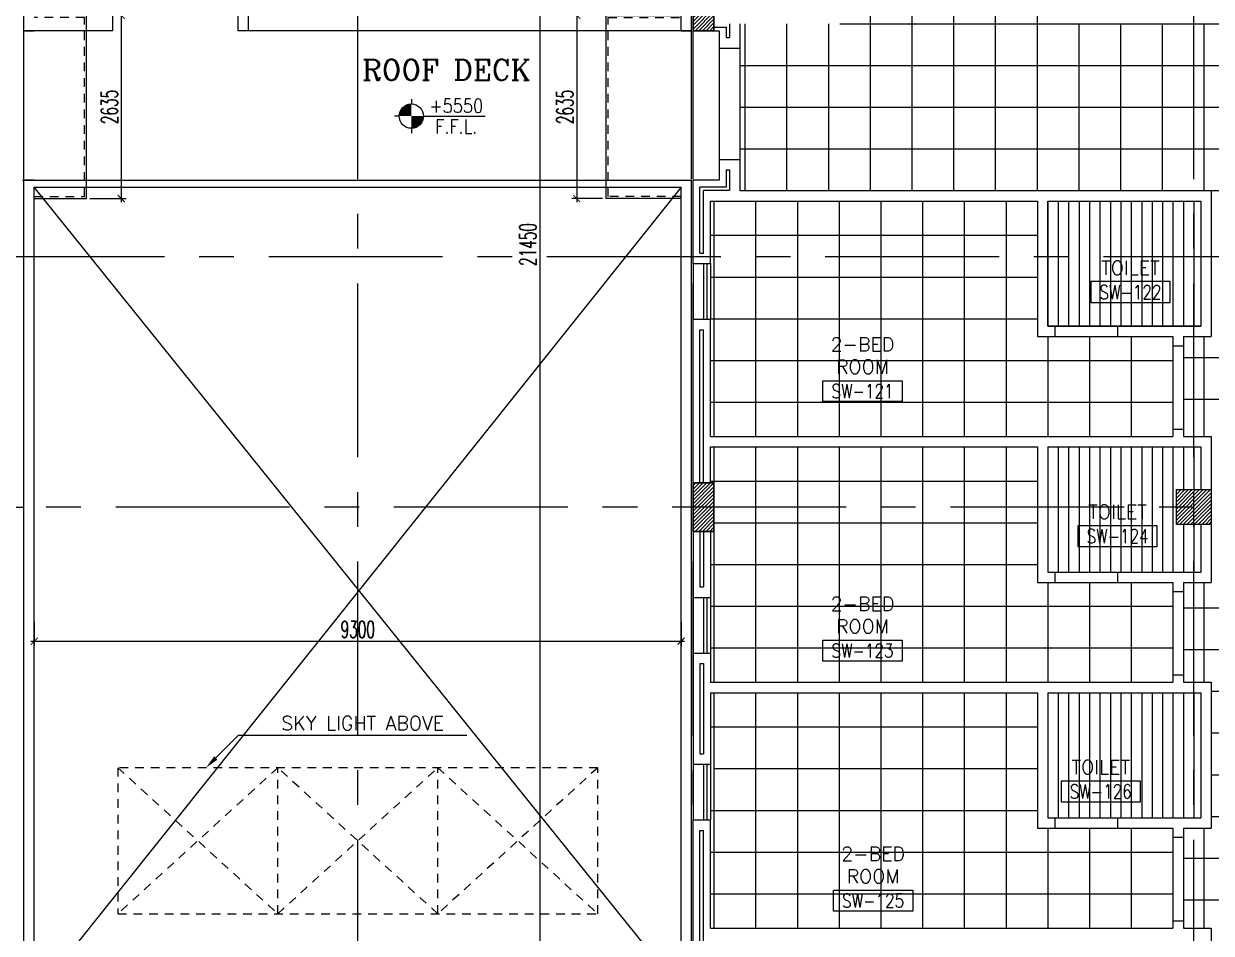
# Model space of a CAD drawing. Extents: x 276011.4 to 276105.3, y 57291.9 to 57371.4.
# Drawn here: x 276052.79 to 276069.87, y 57337.05 to 57350.13 of the extents above; entities that cross this region are included whole.
import ezdxf
from ezdxf.enums import TextEntityAlignment as Align

# ---------------------------------------------------------------- set-up
doc = ezdxf.new("R2010")
doc.units = 0
doc.header["$MEASUREMENT"] = 0
doc.header["$PDMODE"] = 34
doc.linetypes.add('CENTERX2', pattern=[4, 2.5, -0.5, 0.5, -0.5])
doc.linetypes.add('HIDDEN2', pattern=[0.1875, 0.125, -0.0625])
doc.layers.get('0').update_dxf_attribs({"color": 4, "linetype": 'CONTINUOUS'})
doc.layers.get('DEFPOINTS').update_dxf_attribs({"linetype": 'CONTINUOUS'})
for name, color, linetype in [('AXES', 11, 'CENTERX2'), ('CEILING', 4, 'CONTINUOUS'), ('COL', 5, 'CONTINUOUS'), ('DIM', 4, 'CONTINUOUS'), ('HAT', 11, 'CONTINUOUS'), ('HIDDEN', 9, 'HIDDEN2'), ('INSUL', 4, 'CONTINUOUS'), ('LEV-PL', 3, 'CONTINUOUS'), ('RM-BOX', 11, 'CONTINUOUS'), ('RM-IND', 11, 'CONTINUOUS'), ('RM-NAME', 11, 'CONTINUOUS'), ('RM-NO', 11, 'CONTINUOUS'), ('ROOF', 7, 'CONTINUOUS'), ('SHAFT', 3, 'CONTINUOUS'), ('STR', 5, 'CONTINUOUS'), ('WALL', 2, 'CONTINUOUS'), ('WIN', 3, 'CONTINUOUS')]:
    doc.layers.add(name, color=color, linetype=linetype)
doc.styles.add('ROMANC', font='romanc', dxfattribs={"height": 0.1})
doc.styles.add('ROMANS', font='ROMANS.shx', dxfattribs={"width": 0.6})
doc.styles.add('S', font='ROMANS.SHX')
doc.dimstyles.new('STANDARD_IN', dxfattribs={"dimtxt": 0.24, "dimasz": 0.1, "dimexe": 0.07, "dimexo": 0.05, "dimgap": 0.05, "dimtad": 1, "dimdec": 0, "dimlfac": 1000, "dimzin": 0, "dimtxsty": 'ROMANS', "dimblk": 'ARCHTICK', "dimcen": 0.05, "dimdle": 0.05, "dimclrd": 4, "dimclre": 4, "dimclrt": 2, "dimazin": 3, "dimtfac": 1, "dimtdec": 0, "dimtmove": 0, "dimatfit": 3, "dimtolj": 1, "dimtzin": 0})

# ---------------------------------------------------------------- blocks, each defined once
blk = doc.blocks.new('*X49')
at = {"color": 0}
for p, q in [((227929, 162698), (228420, 163190)), ((227929, 162751), (228367, 163190)), ((227929, 162804), (228314, 163190)), ((227929, 162857), (228261, 163190)), ((227929, 162910), (228208, 163190)), ((227929, 162963), (228155, 163190)), ((227929, 163016), (228102, 163190)), ((227929, 163069), (228049, 163190)), ((227929, 163122), (227996, 163190)), ((227929, 163175), (227943, 163190)), ((227973, 162690), (228429, 163145)), ((228026, 162690), (228429, 163092)), ((228079, 162690), (228429, 163039)), ((228132, 162690), (228429, 162986)), ((228185, 162690), (228429, 162933)), ((228239, 162690), (228429, 162880)), ((228292, 162690), (228429, 162827)), ((228345, 162690), (228429, 162774)), ((228398, 162690), (228429, 162721))]:
    blk.add_line(p, q, dxfattribs=at)
blk = doc.blocks.new('COL50')
at = {"layer": 'COL'}
blk.add_lwpolyline([(-250, 250), (-250, -250), (250, -250), (250, 250)], close=True, dxfattribs=at)
blk = doc.blocks.new('LEV1')
at = {"layer": 'LEV-PL'}
for p, q in [((0, 245), (0, 175)), ((-175, 0), (-245, 0)), ((175, 0), (1061, 0)), ((0, -175), (0, -245))]:
    blk.add_line(p, q, dxfattribs=at)
at = {"layer": 'LEV-PL', "const_width": 175}
for points in [[(-88, 0, -0.414214), (0, 88, -1)], [(88, 0, -0.414214), (0, -88, -1)]]:
    blk.add_lwpolyline(points, format="xyb", dxfattribs=at)
at = {"layer": 'LEV-PL'}
blk.add_circle((0, 0), 175, dxfattribs=at)
at = {"layer": 'LEV-PL', "color": 4, "style": 'S', "width": 0.85}
for tag, p in [('+0000', (646, 50)), ('F.F.L.', (646, -250))]:
    blk.add_attdef(tag, text='', height=200, dxfattribs=at).set_placement(p, align=Align.CENTER)
blk = doc.blocks.new('RM1')
at = {"layer": 'RM-BOX'}
blk.add_lwpolyline([(570, -200), (-570, -200), (-570, -500), (570, -500)], close=True, dxfattribs=at)
at = {"layer": 'RM-NAME', "style": 'ROMANS'}
blk.add_attdef('ROOMNAME1', text='', height=200, dxfattribs=at).set_placement((0, 324), align=Align.MIDDLE)
blk = doc.blocks.new('C11')
at = {"layer": 'HAT'}
h = blk.add_hatch(dxfattribs=at)
h.set_pattern_fill('ANSI31', color=256, scale=300, style=0)
h.set_pattern_definition([(45, (-248556.182, -75061.005), (-26.5165043, 26.5165043), [])])
h.paths.add_polyline_path([(300, 700), (0, 700), (0, 350), (300, 350)])
h.paths.add_polyline_path([(300, 350), (0, 350), (0, 0), (300, 0)])
at = {"layer": 'COL'}
blk.add_lwpolyline([(300, 700), (300, 0), (0, 0), (0, 700)], close=True, dxfattribs=at)
blk = doc.blocks.new('_ARCHTICK')
at = {"color": 0, "linetype": 'BYBLOCK', "const_width": 0.15}
blk.add_lwpolyline([(-0.5, -0.5), (0.5, 0.5)], dxfattribs=at)
blk = doc.blocks.new('*D197')
at = {"layer": 'DEFPOINTS', "color": 0, "linetype": 'BYBLOCK', "ltscale": 0.3}
for p in [(276053.695, 57350.254), (276053.695, 57347.619), (276054.195, 57347.619)]:
    blk.add_point(p, dxfattribs=at)
at = {"layer": 'DIM', "color": 4, "linetype": 'BYBLOCK', "ltscale": 0.3}
for p, q in [((276053.745, 57350.254), (276054.265, 57350.254)), ((276054.195, 57350.304), (276054.195, 57347.569)), ((276053.745, 57347.619), (276054.265, 57347.619))]:
    blk.add_line(p, q, dxfattribs=at)
at = {"layer": 'DIM', "color": 4, "linetype": 'BYBLOCK', "ltscale": 0.3, "xscale": 0.1, "yscale": 0.1, "zscale": 0.1}
for p, rotation in [((276054.195, 57350.254), 90), ((276054.195, 57347.619), 270)]:
    blk.add_blockref('_ARCHTICK', p, dxfattribs=dict(at, rotation=rotation))
at = {"layer": 'DIM', "color": 2, "linetype": 'BYBLOCK', "ltscale": 0.3, "insert": (276054.025, 57348.936), "char_height": 0.24, "attachment_point": 5, "rotation": 90, "style": 'ROMANS'}
blk.add_mtext('\\A1;2635', dxfattribs=at)
blk = doc.blocks.new('*D196')
at = {"layer": 'DEFPOINTS', "color": 0, "linetype": 'BYBLOCK', "ltscale": 0.3}
for p in [(276061.165, 57350.254), (276060.744, 57347.619), (276061.165, 57347.619)]:
    blk.add_point(p, dxfattribs=at)
at = {"layer": 'DIM', "color": 4, "linetype": 'BYBLOCK', "ltscale": 0.3}
for p, q in [((276061.115, 57350.254), (276060.674, 57350.254)), ((276060.744, 57350.304), (276060.744, 57347.569)), ((276061.115, 57347.619), (276060.674, 57347.619))]:
    blk.add_line(p, q, dxfattribs=at)
at = {"layer": 'DIM', "color": 4, "linetype": 'BYBLOCK', "ltscale": 0.3, "xscale": 0.1, "yscale": 0.1, "zscale": 0.1}
for p, rotation in [((276060.744, 57350.254), 90), ((276060.744, 57347.619), 270)]:
    blk.add_blockref('_ARCHTICK', p, dxfattribs=dict(at, rotation=rotation))
at = {"layer": 'DIM', "color": 2, "linetype": 'BYBLOCK', "ltscale": 0.3, "insert": (276060.574, 57348.936), "char_height": 0.24, "attachment_point": 5, "rotation": 90, "style": 'ROMANS'}
blk.add_mtext('\\A1;2635', dxfattribs=at)
blk = doc.blocks.new('*D195')
at = {"layer": 'DEFPOINTS', "color": 0, "linetype": 'BYBLOCK', "ltscale": 0.3}
for p in [(276060.769, 57357.683), (276058.07, 57336.233), (276060.212, 57336.233)]:
    blk.add_point(p, dxfattribs=at)
at = {"layer": 'DIM', "color": 4, "linetype": 'BYBLOCK', "ltscale": 0.3}
for p, q in [((276060.719, 57357.683), (276060.142, 57357.683)), ((276060.212, 57357.733), (276060.212, 57336.183)), ((276058.12, 57336.233), (276060.282, 57336.233))]:
    blk.add_line(p, q, dxfattribs=at)
at = {"layer": 'DIM', "color": 4, "linetype": 'BYBLOCK', "ltscale": 0.3, "xscale": 0.1, "yscale": 0.1, "zscale": 0.1}
for p, rotation in [((276060.212, 57357.683), 90), ((276060.212, 57336.233), 270)]:
    blk.add_blockref('_ARCHTICK', p, dxfattribs=dict(at, rotation=rotation))
at = {"layer": 'DIM', "color": 2, "linetype": 'BYBLOCK', "ltscale": 0.3, "insert": (276060.042, 57346.958), "char_height": 0.24, "attachment_point": 5, "rotation": 90, "style": 'ROMANS'}
blk.add_mtext('\\A1;21450', dxfattribs=at)
blk = doc.blocks.new('*D194')
at = {"layer": 'DEFPOINTS', "color": 0, "linetype": 'BYBLOCK', "ltscale": 0.3}
for p in [(276052.945, 57341.575), (276062.245, 57341.575), (276062.245, 57341.253)]:
    blk.add_point(p, dxfattribs=at)
at = {"layer": 'DIM', "color": 4, "linetype": 'BYBLOCK', "ltscale": 0.3}
for p, q in [((276052.945, 57341.525), (276052.945, 57341.183)), ((276062.245, 57341.525), (276062.245, 57341.183)), ((276052.895, 57341.253), (276062.295, 57341.253))]:
    blk.add_line(p, q, dxfattribs=at)
at = {"layer": 'DIM', "color": 4, "linetype": 'BYBLOCK', "ltscale": 0.3, "xscale": 0.1, "yscale": 0.1, "zscale": 0.1, "rotation": 180}
blk.add_blockref('_ARCHTICK', (276052.945, 57341.253), dxfattribs=at)
at = {"layer": 'DIM', "color": 4, "linetype": 'BYBLOCK', "ltscale": 0.3, "xscale": 0.1, "yscale": 0.1, "zscale": 0.1}
blk.add_blockref('_ARCHTICK', (276062.245, 57341.253), dxfattribs=at)
at = {"layer": 'DIM', "color": 2, "linetype": 'BYBLOCK', "ltscale": 0.3, "insert": (276057.595, 57341.423), "char_height": 0.24, "attachment_point": 5, "style": 'ROMANS'}
blk.add_mtext('\\A1;9300', dxfattribs=at)

msp = doc.modelspace()

# ---------------------------------------------------------------- hatches: boundary and pattern name
at = {"layer": 'HAT'}
h = msp.add_hatch(dxfattribs=at)
h.set_pattern_fill('ANSI31', color=256, scale=0.3, style=0)
h.set_pattern_definition([(45, (275813.859317, 57274.97192), (-0.0265165043, 0.0265165043), [])])
h.paths.add_polyline_path([(276062.7155, 57350.7329), (276062.4155, 57350.7329), (276062.4155, 57350.3829), (276062.7155, 57350.3829)])
h.paths.add_polyline_path([(276062.7155, 57350.3829), (276062.4155, 57350.3829), (276062.4155, 57350.0329), (276062.7155, 57350.0329)])

# ---------------------------------------------------------------- linework, layer by layer
at = {"layer": 'AXES'}
for p, q in [((276057.5955, 57291.8986), (276057.5955, 57370.7113)), ((276069.6155, 57291.8986), (276069.6155, 57370.7113)), ((276052.7955, 57291.8986), (276052.7955, 57370.3613)), ((276062.3955, 57291.8986), (276062.3955, 57370.3613)), ((276062.4155, 57291.8986), (276062.4155, 57370.3613)), ((276094.8155, 57346.7829), (276052.5255, 57346.7829)), ((276036.5755, 57343.1829), (276052.7955, 57343.1829)), ((276104.6155, 57343.1829), (276052.5255, 57343.1829))]:
    msp.add_line(p, q, dxfattribs=at)
at = {"layer": 'CEILING', "linetype": 'BYBLOCK', "ltscale": 0.3}
for p, q in [((276064.9655, 57347.7329), (276064.9655, 57350.5329)), ((276065.5655, 57347.7329), (276065.5655, 57350.5329)), ((276066.1655, 57347.7329), (276066.1655, 57350.5329)), ((276066.7655, 57347.7329), (276066.7655, 57350.5329)), ((276067.3655, 57347.7329), (276067.3655, 57350.5329)), ((276063.1655, 57347.7329), (276063.1655, 57350.1329)), ((276063.7655, 57347.7329), (276063.7655, 57350.1329)), ((276064.3655, 57347.7329), (276064.3655, 57350.1329)), ((276064.528, 57350.1329), (276094.5655, 57350.1329)), ((276067.9655, 57347.7329), (276067.9655, 57350.1329)), ((276068.5655, 57347.7329), (276068.5655, 57350.1329)), ((276069.1655, 57347.7329), (276069.1655, 57350.1329)), ((276069.7655, 57347.7329), (276069.7655, 57350.1329)), ((276063.0905, 57349.5329), (276094.5655, 57349.5329)), ((276063.0905, 57348.9329), (276094.5655, 57348.9329)), ((276063.0905, 57348.3329), (276094.5655, 57348.3329)), ((276062.7155, 57347.5829), (276062.7155, 57344.1979)), ((276063.0905, 57347.7329), (276094.5655, 57347.7329)), ((276063.3155, 57347.5829), (276063.3155, 57344.1979)), ((276063.9155, 57347.5829), (276063.9155, 57344.1979)), ((276064.5155, 57347.5829), (276064.5155, 57344.1979)), ((276065.1155, 57347.5829), (276065.1155, 57344.1979)), ((276065.7155, 57347.5829), (276065.7155, 57344.1979)), ((276066.3155, 57347.5829), (276066.3155, 57344.1979)), ((276066.9155, 57347.5829), (276066.9155, 57344.1979)), ((276067.6655, 57347.5829), (276067.6655, 57345.7829)), ((276067.8155, 57347.5829), (276067.8155, 57345.7829)), ((276067.9655, 57347.5829), (276067.9655, 57345.7829)), ((276068.1155, 57347.5829), (276068.1155, 57345.7829)), ((276068.2655, 57347.5829), (276068.2655, 57345.7829)), ((276068.4155, 57347.5829), (276068.4155, 57345.7829)), ((276068.5655, 57347.5829), (276068.5655, 57345.7829)), ((276068.7155, 57347.5829), (276068.7155, 57345.7829)), ((276068.8655, 57347.5829), (276068.8655, 57345.7829)), ((276069.0155, 57347.5829), (276069.0155, 57345.7829)), ((276069.1655, 57347.5829), (276069.1655, 57345.7829)), ((276069.3155, 57347.5829), (276069.3155, 57345.7829)), ((276069.4655, 57347.5829), (276069.4655, 57345.7829)), ((276069.6155, 57347.5829), (276069.6155, 57345.7829)), ((276062.6655, 57347.0904), (276067.3655, 57347.0904)), ((276062.6655, 57346.4904), (276067.3655, 57346.4904)), ((276062.6655, 57345.8904), (276067.3655, 57345.8904)), ((276067.5155, 57345.6329), (276067.5155, 57344.1979)), ((276068.1155, 57345.6329), (276068.1155, 57344.1979)), ((276068.7155, 57345.6329), (276068.7155, 57344.1979)), ((276069.7655, 57344.1979), (276069.7655, 57345.6329)), ((276062.6655, 57345.2904), (276069.3155, 57345.2904)), ((276069.4655, 57345.3329), (276072.2655, 57345.3329)), ((276062.6655, 57344.6904), (276069.3155, 57344.6904)), ((276069.4655, 57344.7329), (276072.2655, 57344.7329)), ((276062.7155, 57344.0479), (276062.7155, 57340.6629)), ((276063.3155, 57344.0479), (276063.3155, 57340.6629)), ((276063.9155, 57344.0479), (276063.9155, 57340.6629)), ((276064.5155, 57344.0479), (276064.5155, 57340.6629)), ((276065.1155, 57344.0479), (276065.1155, 57340.6629)), ((276065.7155, 57344.0479), (276065.7155, 57340.6629)), ((276066.3155, 57344.0479), (276066.3155, 57340.6629)), ((276066.9155, 57344.0479), (276066.9155, 57340.6629)), ((276067.6655, 57344.0479), (276067.6655, 57342.2479)), ((276067.8155, 57344.0479), (276067.8155, 57342.2479)), ((276067.9655, 57344.0479), (276067.9655, 57342.2479)), ((276068.1155, 57344.0479), (276068.1155, 57342.2479)), ((276068.2655, 57344.0479), (276068.2655, 57342.2479)), ((276068.4155, 57344.0479), (276068.4155, 57342.2479)), ((276068.5655, 57344.0479), (276068.5655, 57342.2479)), ((276068.7155, 57344.0479), (276068.7155, 57342.2479)), ((276068.8655, 57344.0479), (276068.8655, 57342.2479)), ((276069.0155, 57344.0479), (276069.0155, 57342.2479)), ((276069.1655, 57344.0479), (276069.1655, 57342.2479)), ((276069.3155, 57344.0479), (276069.3155, 57342.2479)), ((276069.4655, 57344.0479), (276069.4655, 57343.4329)), ((276069.6155, 57344.0479), (276069.6155, 57343.4329)), ((276062.6655, 57343.5554), (276067.3655, 57343.5554)), ((276062.7155, 57342.9554), (276067.3655, 57342.9554)), ((276069.4655, 57342.9329), (276069.4655, 57342.2479)), ((276069.6155, 57342.9329), (276069.6155, 57342.2479)), ((276062.6655, 57342.3554), (276067.3655, 57342.3554)), ((276067.5155, 57342.0979), (276067.5155, 57340.6629)), ((276068.1155, 57342.0979), (276068.1155, 57340.6629)), ((276068.7155, 57342.0979), (276068.7155, 57340.6629)), ((276069.7655, 57340.6629), (276069.7655, 57342.0979)), ((276062.6655, 57341.7554), (276069.3155, 57341.7554)), ((276069.4655, 57341.7329), (276072.2655, 57341.7329)), ((276062.6655, 57341.1554), (276069.3155, 57341.1554)), ((276069.4655, 57341.1329), (276072.2655, 57341.1329)), ((276062.7155, 57340.5129), (276062.7155, 57337.1279)), ((276063.3155, 57340.5129), (276063.3155, 57337.1279)), ((276063.9155, 57340.5129), (276063.9155, 57337.1279)), ((276064.5155, 57340.5129), (276064.5155, 57337.1279)), ((276065.1155, 57340.5129), (276065.1155, 57337.1279)), ((276065.7155, 57340.5129), (276065.7155, 57337.1279)), ((276066.3155, 57340.5129), (276066.3155, 57337.1279)), ((276066.9155, 57340.5129), (276066.9155, 57337.1279)), ((276067.6655, 57340.5129), (276067.6655, 57338.7129)), ((276067.8155, 57340.5129), (276067.8155, 57338.7129)), ((276067.9655, 57340.5129), (276067.9655, 57338.7129)), ((276068.1155, 57340.5129), (276068.1155, 57338.7129)), ((276068.2655, 57340.5129), (276068.2655, 57338.7129)), ((276068.4155, 57340.5129), (276068.4155, 57338.7129)), ((276068.5655, 57340.5129), (276068.5655, 57338.7129)), ((276068.7155, 57340.5129), (276068.7155, 57338.7129)), ((276068.8655, 57340.5129), (276068.8655, 57338.7129)), ((276069.0155, 57340.5129), (276069.0155, 57338.7129)), ((276069.1655, 57340.5129), (276069.1655, 57338.7129)), ((276069.3155, 57340.5129), (276069.3155, 57338.7129)), ((276069.4655, 57340.5129), (276069.4655, 57338.7129)), ((276069.6155, 57340.5129), (276069.6155, 57338.7129)), ((276069.8655, 57340.5329), (276072.2655, 57340.5329)), ((276062.6655, 57340.0204), (276067.3655, 57340.0204)), ((276069.8655, 57339.9329), (276072.2655, 57339.9329)), ((276062.7155, 57339.4204), (276067.3655, 57339.4204)), ((276069.8655, 57339.3329), (276087.3655, 57339.3329)), ((276062.6655, 57338.8204), (276067.3655, 57338.8204)), ((276069.8655, 57338.7329), (276087.3655, 57338.7329)), ((276067.5155, 57338.5629), (276067.5155, 57337.1279)), ((276068.1155, 57338.5629), (276068.1155, 57337.1279)), ((276068.7155, 57338.5629), (276068.7155, 57337.1279)), ((276069.7655, 57337.1279), (276069.7655, 57338.5629)), ((276062.6655, 57338.2204), (276069.3155, 57338.2204)), ((276069.4655, 57338.1329), (276087.7655, 57338.1329)), ((276062.6655, 57337.6204), (276069.3155, 57337.6204)), ((276069.4655, 57337.5329), (276087.7655, 57337.5329))]:
    msp.add_line(p, q, dxfattribs=at)
msp.add_lwpolyline([(276067.5155, 57347.5829), (276069.7155, 57347.5829), (276069.7155, 57345.7829), (276067.5155, 57345.7829)], close=True, dxfattribs=at)
at = {"layer": 'COL'}
msp.add_lwpolyline([(276062.7155, 57350.7329), (276062.7155, 57350.0329), (276062.4155, 57350.0329), (276062.4155, 57350.7329)], close=True, dxfattribs=at)
at = {"layer": 'HIDDEN'}
for p, q in [((276061.0455, 57339.4329), (276054.1455, 57339.4329)), ((276054.1455, 57339.4329), (276054.1455, 57337.3329)), ((276056.4455, 57339.4329), (276054.1455, 57337.3329)), ((276054.1455, 57339.4329), (276056.4455, 57337.3329)), ((276058.7455, 57337.3329), (276056.4455, 57339.4329)), ((276056.4455, 57337.3329), (276058.7455, 57339.4329)), ((276056.4455, 57337.3329), (276056.4455, 57339.4329)), ((276056.4455, 57337.3329), (276056.4455, 57339.4329)), ((276061.0455, 57339.4329), (276058.7455, 57337.3329)), ((276058.7455, 57339.4329), (276061.0455, 57337.3329)), ((276058.7455, 57337.3329), (276058.7455, 57339.4329)), ((276058.7455, 57337.3329), (276058.7455, 57339.4329)), ((276061.0455, 57337.3329), (276061.0455, 57339.4329)), ((276054.1455, 57337.3329), (276061.0455, 57337.3329))]:
    msp.add_line(p, q, dxfattribs=at)
at = {"layer": 'INSUL'}
for p, q in [((276062.7155, 57350.0829), (276062.8905, 57350.0829)), ((276062.8905, 57350.0829), (276062.8905, 57349.9329)), ((276062.9405, 57350.1329), (276062.9405, 57349.9329)), ((276062.8905, 57349.9329), (276062.9405, 57349.9329)), ((276062.8905, 57348.0329), (276062.8905, 57347.7829)), ((276062.8905, 57348.0329), (276062.9405, 57348.0329)), ((276062.9405, 57348.0329), (276062.9405, 57347.7329)), ((276062.8905, 57347.7829), (276062.5155, 57347.7829)), ((276062.5155, 57346.8329), (276062.5155, 57347.7829)), ((276062.9405, 57347.7329), (276062.5655, 57347.7329)), ((276062.5655, 57346.8329), (276062.5655, 57347.7329)), ((276062.5155, 57346.8329), (276062.5655, 57346.8329)), ((276062.5155, 57345.7329), (276062.5655, 57345.7329)), ((276062.5155, 57343.5329), (276062.5155, 57345.7329)), ((276062.5655, 57343.5329), (276062.5655, 57345.7329)), ((276062.5155, 57342.8329), (276062.5155, 57342.0329)), ((276062.5655, 57342.8329), (276062.5655, 57342.0329)), ((276062.5155, 57342.0329), (276062.5655, 57342.0329)), ((276062.5155, 57340.9329), (276062.5655, 57340.9329)), ((276062.5155, 57340.9329), (276062.5155, 57339.6329)), ((276062.5655, 57340.9329), (276062.5655, 57339.6329)), ((276062.5155, 57339.6329), (276062.5655, 57339.6329)), ((276062.5155, 57338.5329), (276062.5655, 57338.5329)), ((276062.5155, 57336.2329), (276062.5155, 57338.5329)), ((276062.5655, 57336.2329), (276062.5655, 57338.5329))]:
    msp.add_line(p, q, dxfattribs=at)
at = {"layer": 'RM-IND'}
for p, q in [((276055.5546, 57339.574), (276055.883, 57339.9008)), ((276055.883, 57339.9008), (276056.396, 57339.9008)), ((276056.396, 57339.9008), (276059.1626, 57339.9008))]:
    msp.add_line(p, q, dxfattribs=at)
msp.add_solid([(276055.5781, 57339.5504), (276055.531, 57339.5976), (276055.4128, 57339.4329)], dxfattribs=at)
at = {"layer": 'ROOF'}
for p, q in [((276054.0705, 57364.7079), (276054.0705, 57350.0329)), ((276055.8705, 57364.7079), (276055.8705, 57350.0329)), ((276056.0205, 57364.7079), (276056.0205, 57350.0329)), ((276062.2455, 57350.0329), (276062.2455, 57357.6829)), ((276062.3955, 57350.0329), (276062.3955, 57357.6329)), ((276052.7955, 57350.0329), (276052.7955, 57357.4829)), ((276052.7955, 57350.0329), (276052.9455, 57350.0329)), ((276054.0705, 57350.0329), (276052.7955, 57350.0329)), ((276062.3955, 57350.0329), (276055.8705, 57350.0329)), ((276062.2455, 57350.0329), (276062.3955, 57350.0329)), ((276052.7755, 57347.8829), (276062.3955, 57347.8829)), ((276052.7955, 57336.2329), (276052.7955, 57347.8829)), ((276052.9455, 57347.8829), (276052.7955, 57347.8829)), ((276052.9455, 57336.3329), (276052.9455, 57347.7829)), ((276052.9455, 57347.7829), (276062.2455, 57347.7829)), ((276062.2455, 57336.2329), (276062.2455, 57347.7829)), ((276062.3955, 57336.2329), (276062.3955, 57347.8829))]:
    msp.add_line(p, q, dxfattribs=at)
at = {"layer": 'SHAFT'}
for p, q in [((276062.2455, 57336.2329), (276052.9455, 57347.7829)), ((276062.2455, 57347.7829), (276053.0955, 57336.3329))]:
    msp.add_line(p, q, dxfattribs=at)
at = {"layer": 'STR'}
for points in [[(276052.9441, 57347.6188), (276053.6955, 57347.6188), (276053.6955, 57350.2538), (276052.9441, 57350.2538)], [(276062.2441, 57347.6188), (276061.1655, 57347.6188), (276061.1655, 57350.2538), (276062.2441, 57350.2538)]]:
    msp.add_lwpolyline(points, dxfattribs=at)
at = {"layer": 'STR', "linetype": 'HIDDEN2'}
for points in [[(276052.9441, 57347.6488), (276053.6655, 57347.6488), (276053.6655, 57350.2238), (276052.9441, 57350.2238)], [(276062.2441, 57347.6488), (276061.1955, 57347.6488), (276061.1955, 57350.2238), (276062.2441, 57350.2238)]]:
    msp.add_lwpolyline(points, dxfattribs=at)
at = {"layer": 'WALL'}
for p, q in [((276062.4155, 57350.1329), (276062.4155, 57350.0329)), ((276062.4155, 57350.0329), (276062.7905, 57350.0329)), ((276062.7905, 57350.0329), (276062.7905, 57349.7829)), ((276063.0905, 57350.1329), (276063.0905, 57349.7829)), ((276062.7905, 57349.7829), (276062.7905, 57347.8829)), ((276062.7905, 57349.7829), (276063.0905, 57349.7829)), ((276063.0905, 57349.7829), (276063.0905, 57347.7329)), ((276062.7905, 57348.1829), (276063.0905, 57348.1829)), ((276062.7905, 57347.8829), (276062.4155, 57347.8829)), ((276062.4155, 57346.6829), (276062.4155, 57347.8829)), ((276062.6655, 57346.6829), (276062.6655, 57347.5829)), ((276062.6655, 57347.5829), (276067.3655, 57347.5829)), ((276063.0905, 57347.7329), (276069.8655, 57347.7329)), ((276067.5155, 57347.5829), (276069.7155, 57347.5829)), ((276062.4155, 57346.6829), (276062.6655, 57346.6829)), ((276062.4155, 57345.8829), (276062.6655, 57345.8829)), ((276062.4155, 57343.5329), (276062.4155, 57345.8829)), ((276062.6655, 57344.1979), (276062.6655, 57345.8829)), ((276067.5155, 57345.7829), (276067.6155, 57345.7829)), ((276067.6155, 57345.7829), (276069.7155, 57345.7829)), ((276067.3655, 57345.6329), (276067.6155, 57345.6329)), ((276067.6155, 57345.6329), (276069.3155, 57345.6329)), ((276069.4655, 57345.6329), (276069.8655, 57345.6329)), ((276062.6655, 57344.1979), (276069.3155, 57344.1979)), ((276069.4655, 57344.1979), (276069.8655, 57344.1979)), ((276062.6655, 57343.5329), (276062.6655, 57344.0479)), ((276062.6655, 57344.0479), (276067.3655, 57344.0479)), ((276067.5155, 57344.0479), (276069.7155, 57344.0479)), ((276062.4155, 57342.8329), (276062.4155, 57341.8829)), ((276062.6655, 57342.8329), (276062.6655, 57341.8829)), ((276067.5155, 57342.2479), (276067.6155, 57342.2479)), ((276067.6155, 57342.2479), (276069.7155, 57342.2479)), ((276067.3655, 57342.0979), (276067.6155, 57342.0979)), ((276067.6155, 57342.0979), (276069.3155, 57342.0979)), ((276069.4655, 57342.0979), (276069.8655, 57342.0979)), ((276062.4155, 57341.8829), (276062.6655, 57341.8829)), ((276062.4155, 57341.0829), (276062.6655, 57341.0829)), ((276062.4155, 57341.0829), (276062.4155, 57339.4829)), ((276062.6655, 57341.0829), (276062.6655, 57340.6629)), ((276062.6655, 57340.6629), (276069.3155, 57340.6629)), ((276069.4655, 57340.6629), (276069.8655, 57340.6629)), ((276062.6655, 57340.5129), (276067.3655, 57340.5129)), ((276062.6655, 57340.5129), (276062.6655, 57339.4829)), ((276067.5155, 57340.5129), (276069.7155, 57340.5129)), ((276062.4155, 57339.4829), (276062.6655, 57339.4829)), ((276067.5155, 57338.7129), (276067.6155, 57338.7129)), ((276067.6155, 57338.7129), (276069.7155, 57338.7129)), ((276062.4155, 57338.6829), (276062.6655, 57338.6829)), ((276062.4155, 57336.2329), (276062.4155, 57338.6829)), ((276062.6655, 57337.1279), (276062.6655, 57338.6829)), ((276067.3655, 57338.5629), (276067.6155, 57338.5629)), ((276067.6155, 57338.5629), (276069.3155, 57338.5629)), ((276069.4655, 57338.5629), (276069.8655, 57338.5629)), ((276062.6655, 57337.1279), (276069.3155, 57337.1279)), ((276069.4655, 57337.1279), (276069.8655, 57337.1279))]:
    msp.add_line(p, q, dxfattribs=at)
at = {"layer": 'WALL', "linetype": 'BYBLOCK'}
for p, q in [((276067.3655, 57347.5829), (276067.3655, 57345.6329)), ((276067.5155, 57347.5829), (276067.5155, 57345.7829)), ((276069.7155, 57347.5829), (276069.7155, 57345.7829)), ((276069.8655, 57347.7329), (276069.8655, 57345.6329)), ((276067.6155, 57345.7829), (276067.6155, 57345.6329)), ((276068.5155, 57345.7829), (276068.5155, 57345.6329)), ((276069.3155, 57345.6329), (276069.3155, 57345.4984)), ((276069.4655, 57345.6329), (276069.4655, 57345.4984)), ((276069.3155, 57345.4984), (276069.3155, 57344.1979)), ((276069.4655, 57345.4984), (276069.3155, 57345.4984)), ((276069.4655, 57345.4984), (276069.4655, 57344.1979)), ((276069.4655, 57344.2984), (276069.3155, 57344.2984)), ((276069.8655, 57344.1979), (276069.8655, 57342.0979)), ((276067.3655, 57344.0479), (276067.3655, 57342.0979)), ((276067.5155, 57344.0479), (276067.5155, 57342.2479)), ((276069.7155, 57344.0479), (276069.7155, 57343.4329)), ((276069.7155, 57342.9329), (276069.7155, 57342.2479)), ((276067.6155, 57342.2479), (276067.6155, 57342.0979)), ((276068.5155, 57342.2479), (276068.5155, 57342.0979)), ((276069.3155, 57342.0979), (276069.3155, 57341.9634)), ((276069.3155, 57341.9634), (276069.3155, 57340.6629)), ((276069.4655, 57341.9634), (276069.3155, 57341.9634)), ((276069.4655, 57342.0979), (276069.4655, 57341.9634)), ((276069.4655, 57341.9634), (276069.4655, 57340.6629)), ((276069.4655, 57340.7634), (276069.3155, 57340.7634)), ((276069.8655, 57340.6629), (276069.8655, 57338.5629)), ((276067.3655, 57340.5129), (276067.3655, 57338.5629)), ((276067.5155, 57340.5129), (276067.5155, 57338.7129)), ((276069.7155, 57340.5129), (276069.7155, 57338.7129)), ((276067.6155, 57338.7129), (276067.6155, 57338.5629)), ((276068.5155, 57338.7129), (276068.5155, 57338.5629)), ((276069.3155, 57338.5629), (276069.3155, 57338.4284)), ((276069.4655, 57338.5629), (276069.4655, 57338.4284)), ((276069.3155, 57338.4284), (276069.3155, 57337.1279)), ((276069.4655, 57338.4284), (276069.3155, 57338.4284)), ((276069.4655, 57338.4284), (276069.4655, 57337.1279)), ((276069.4655, 57337.2284), (276069.3155, 57337.2284)), ((276069.8655, 57337.1279), (276069.8655, 57336.2329))]:
    msp.add_line(p, q, dxfattribs=at)
at = {"layer": 'WALL', "linetype": 'BYBLOCK', "ltscale": 0.3}
for points in [[(276062.7155, 57350.7329), (276062.4155, 57350.7329), (276062.4155, 57350.0329), (276062.7155, 57350.0329)], [(276062.4155, 57342.8329), (276062.7155, 57342.8329), (276062.7155, 57343.5329), (276062.4155, 57343.5329)], [(276069.3655, 57343.4329), (276069.8655, 57343.4329), (276069.8655, 57342.9329), (276069.3655, 57342.9329)]]:
    msp.add_lwpolyline(points, close=True, dxfattribs=at)
at = {"layer": 'WIN'}
for p, q in [((276062.4155, 57346.6829), (276062.4155, 57345.8829)), ((276062.5655, 57346.6829), (276062.5655, 57345.8829)), ((276062.6155, 57346.6829), (276062.6155, 57345.8829)), ((276062.6655, 57346.6829), (276062.6655, 57345.8829)), ((276062.4155, 57341.8829), (276062.4155, 57341.0829)), ((276062.5655, 57341.8829), (276062.5655, 57341.0829)), ((276062.6155, 57341.8829), (276062.6155, 57341.0829)), ((276062.6655, 57341.8829), (276062.6655, 57341.0829)), ((276062.4155, 57339.4829), (276062.4155, 57338.6829)), ((276062.5655, 57339.4829), (276062.5655, 57338.6829)), ((276062.6155, 57339.4829), (276062.6155, 57338.6829)), ((276062.6655, 57339.4829), (276062.6655, 57338.6829))]:
    msp.add_line(p, q, dxfattribs=at)

# ---------------------------------------------------------------- block references
at = {"layer": 'COL', "linetype": 'BYBLOCK', "xscale": 0.001, "yscale": 0.001, "zscale": 0.001}
msp.add_blockref('C11', (276062.4155, 57342.8329), dxfattribs=at)
at = {"layer": 'COL', "xscale": -0.001, "yscale": 0.001, "zscale": 0.001}
msp.add_blockref('COL50', (276069.6155, 57343.1829), dxfattribs=at)
at = {"layer": 'HAT', "xscale": 0.001, "yscale": 0.001, "zscale": 0.001}
msp.add_blockref('*X49', (275841.4369, 57180.2432), dxfattribs=at)
at = {"layer": 'LEV-PL', "xscale": 0.001, "yscale": 0.001, "zscale": 0.001}
msp.add_blockref('LEV1', (276058.3661, 57348.8041), dxfattribs=at).add_auto_attribs({'F.F.L.': 'F.F.L.', '+0000': '+5550'})
at = {"layer": 'RM-NAME'}
ref = msp.add_blockref('RM1', (276068.7033, 57346.6238), dxfattribs=dict(at, xscale=0.001, yscale=0.001, zscale=0.001))
ref.add_attrib('ROOMNO', 'SW-122', dxfattribs={"layer": 'RM-NO', "height": 0.2, "style": 'ROMANS', "width": 0.8}).set_placement((276068.7033, 57346.2738), align=Align.MIDDLE)
ref.add_attrib('ROOMNAME2', 'TOILET', dxfattribs={"height": 0.2, "style": 'ROMANS'}).set_placement((276068.7033, 57346.6238), align=Align.MIDDLE)
ref = msp.add_blockref('RM1', (276064.8519, 57345.1985), dxfattribs=dict(at, xscale=-0.001, yscale=0.001, zscale=0.001))
ref.add_attrib('ROOMNO', 'SW-121', dxfattribs={"layer": 'RM-NO', "height": 0.2, "style": 'ROMANS', "width": 0.8}).set_placement((276064.8519, 57344.8485), align=Align.MIDDLE)
ref.add_attrib('ROOMNAME2', 'ROOM', dxfattribs={"height": 0.2, "style": 'ROMANS'}).set_placement((276064.8519, 57345.1985), align=Align.MIDDLE)
ref.add_attrib('ROOMNAME1', '2-BED', dxfattribs={"height": 0.2, "style": 'ROMANS'}).set_placement((276064.8519, 57345.5224), align=Align.MIDDLE)
ref = msp.add_blockref('RM1', (276068.519, 57343.1146), dxfattribs=dict(at, xscale=0.001, yscale=0.001, zscale=0.001))
ref.add_attrib('ROOMNO', 'SW-124', dxfattribs={"layer": 'RM-NO', "height": 0.2, "style": 'ROMANS', "width": 0.8}).set_placement((276068.519, 57342.7646), align=Align.MIDDLE)
ref.add_attrib('ROOMNAME2', 'TOILET', dxfattribs={"height": 0.2, "style": 'ROMANS'}).set_placement((276068.519, 57343.1146), align=Align.MIDDLE)
ref = msp.add_blockref('RM1', (276064.8519, 57341.4667), dxfattribs=dict(at, xscale=-0.001, yscale=0.001, zscale=0.001))
ref.add_attrib('ROOMNO', 'SW-123', dxfattribs={"layer": 'RM-NO', "height": 0.2, "style": 'ROMANS', "width": 0.8}).set_placement((276064.8519, 57341.1167), align=Align.MIDDLE)
ref.add_attrib('ROOMNAME2', 'ROOM', dxfattribs={"height": 0.2, "style": 'ROMANS'}).set_placement((276064.8519, 57341.4667), align=Align.MIDDLE)
ref.add_attrib('ROOMNAME1', '2-BED', dxfattribs={"height": 0.2, "style": 'ROMANS'}).set_placement((276064.8519, 57341.7905), align=Align.MIDDLE)
ref = msp.add_blockref('RM1', (276068.2772, 57339.4415), dxfattribs=dict(at, xscale=0.001, yscale=0.001, zscale=0.001))
ref.add_attrib('ROOMNO', 'SW-126', dxfattribs={"layer": 'RM-NO', "height": 0.2, "style": 'ROMANS', "width": 0.8}).set_placement((276068.2772, 57339.0915), align=Align.MIDDLE)
ref.add_attrib('ROOMNAME2', 'TOILET', dxfattribs={"height": 0.2, "style": 'ROMANS'}).set_placement((276068.2772, 57339.4415), align=Align.MIDDLE)
ref = msp.add_blockref('RM1', (276065.0048, 57337.8714), dxfattribs=dict(at, xscale=-0.001, yscale=0.001, zscale=0.001))
ref.add_attrib('ROOMNO', 'SW-125', dxfattribs={"layer": 'RM-NO', "height": 0.2, "style": 'ROMANS', "width": 0.8}).set_placement((276065.0048, 57337.5214), align=Align.MIDDLE)
ref.add_attrib('ROOMNAME2', 'ROOM', dxfattribs={"height": 0.2, "style": 'ROMANS'}).set_placement((276065.0048, 57337.8714), align=Align.MIDDLE)
ref.add_attrib('ROOMNAME1', '2-BED', dxfattribs={"height": 0.2, "style": 'ROMANS'}).set_placement((276065.0048, 57338.1952), align=Align.MIDDLE)

# ---------------------------------------------------------------- texts
at = {"layer": 'RM-NAME', "style": 'ROMANC'}
msp.add_text('ROOF DECK', height=0.3, dxfattribs=at).set_placement((276058.8653, 57349.4699), align=Align.MIDDLE)
at = {"layer": 'RM-NAME', "style": 'ROMANS'}
msp.add_text('SKY LIGHT ABOVE', height=0.2, dxfattribs=at).set_placement((276056.496, 57339.9758))

# ---------------------------------------------------------------- dimensions: what is measured, and where the dimension line sits
at = {"layer": 'DIM', "linetype": 'BYBLOCK', "ltscale": 0.3}
for base, p1, p2, picture, middle in [((276060.2118, 57336.2329), (276060.7691, 57357.6829), (276058.0705, 57336.2329), '*D195', (276060.0418, 57346.9579)), ((276054.1955, 57347.6188), (276053.6955, 57350.2538), (276053.6955, 57347.6188), '*D197', (276054.0255, 57348.9363)), ((276060.744, 57347.6188), (276061.1655, 57350.2538), (276061.1655, 57347.6188), '*D196', (276060.574, 57348.9363))]:
    dim = msp.add_linear_dim(base=base, p1=p1, p2=p2, angle=90, dimstyle='STANDARD_IN', dxfattribs=at)
    dim.commit()
    dim.dimension.update_dxf_attribs({"geometry": picture, "text_midpoint": middle})
dim = msp.add_linear_dim(base=(276062.2455, 57341.253), p1=(276052.9455, 57341.575), p2=(276062.2455, 57341.575), dimstyle='STANDARD_IN', dxfattribs=at)
dim.commit()
dim.dimension.update_dxf_attribs({"geometry": '*D194', "text_midpoint": (276057.5955, 57341.423)})

doc.saveas('drawing.dxf')
